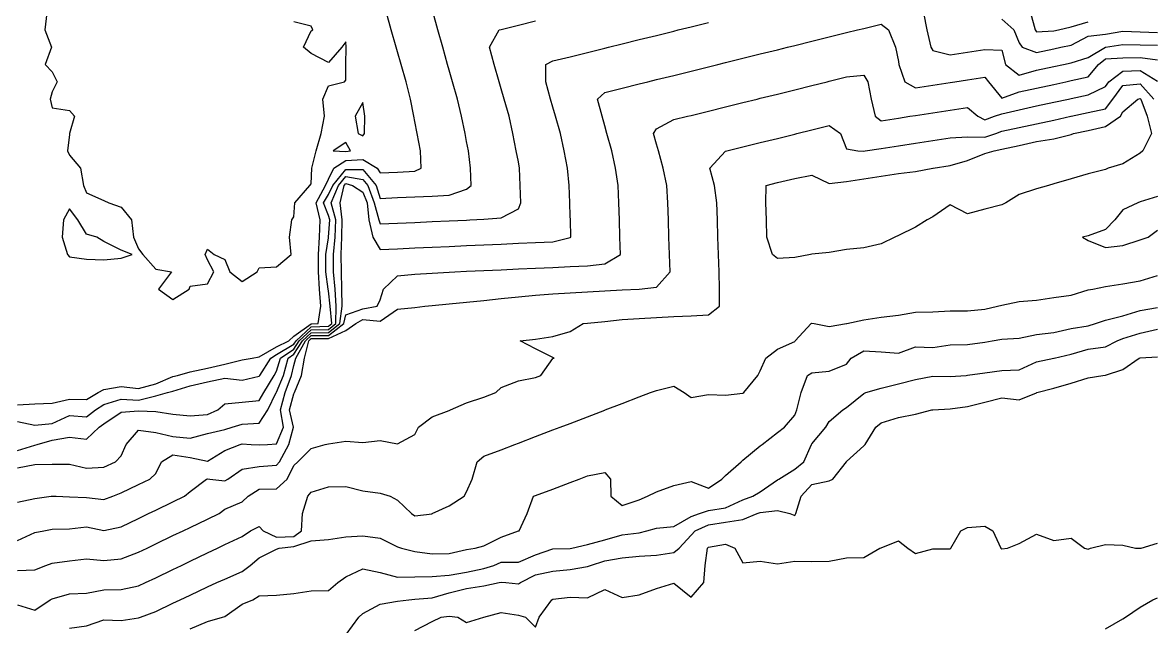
# Model space of a CAD drawing. Header units: metres. Extents: x 2681030 to 2681330, y 1246000 to 1246290.
# Drawn here: x 2681160.9 to 2681193.63, y 1246119.48 to 1246136.96 of the extents above; entities that cross this region are included whole.
import ezdxf

# ---------------------------------------------------------------- set-up
doc = ezdxf.new("R2010")
doc.units = ezdxf.units.M
doc.layers.add('BASIS_HOEHENLINIEN', color=8, linetype='Continuous')

msp = doc.modelspace()

# ---------------------------------------------------------------- linework, layer by layer
at = {"layer": 'BASIS_HOEHENLINIEN'}
for points, elevation in [([(2681160.75, 1246125.898), (2681161.25, 1246125.927), (2681161.75, 1246125.946), (2681162.25, 1246126.061), (2681162.75, 1246126.055), (2681163.088, 1246126.25), (2681163.25, 1246126.345), (2681163.75, 1246126.426), (2681164.25, 1246126.374), (2681164.75, 1246126.501), (2681165.25, 1246126.715), (2681165.377, 1246126.75), (2681165.75, 1246126.854), (2681166.25, 1246126.961), (2681166.75, 1246127.071), (2681167.25, 1246127.203), (2681167.538, 1246127.25), (2681167.75, 1246127.29), (2681168.25, 1246127.58), (2681168.601, 1246127.75), (2681168.75, 1246127.881), (2681169.25, 1246128.243), (2681169.455, 1246128.25), (2681169.531, 1246128.75), (2681169.494, 1246129.25), (2681169.459, 1246129.75), (2681169.46, 1246130.25), (2681169.488, 1246130.75), (2681169.514, 1246131.25), (2681169.393, 1246131.75), (2681169.662, 1246132.25), (2681169.75, 1246132.435), (2681169.903, 1246132.75), (2681170.25, 1246132.97), (2681170.75, 1246133.002), (2681171.163, 1246132.75), (2681171.25, 1246132.614), (2681171.75, 1246132.636), (2681172.25, 1246132.659), (2681172.433, 1246132.75), (2681172.417, 1246133.25), (2681172.319, 1246133.75), (2681172.25, 1246134.102), (2681172.221, 1246134.25), (2681172.123, 1246134.75), (2681172.002, 1246135.25), (2681171.856, 1246135.75), (2681171.75, 1246136.116), (2681171.711, 1246136.25), (2681171.569, 1246136.75), (2681171.429, 1246137.25)], 430), ([(2681160.75, 1246125.415), (2681161.25, 1246125.312), (2681161.75, 1246125.36), (2681162.25, 1246125.593), (2681162.75, 1246125.552), (2681163.004, 1246125.75), (2681163.25, 1246125.905), (2681163.75, 1246126.063), (2681164.25, 1246126.037), (2681164.75, 1246126.16), (2681165.088, 1246126.25), (2681165.25, 1246126.292), (2681165.75, 1246126.443), (2681166.25, 1246126.562), (2681166.75, 1246126.665), (2681167.25, 1246126.611), (2681167.75, 1246126.731), (2681167.761, 1246126.75), (2681168.081, 1246127.25), (2681168.25, 1246127.357), (2681168.75, 1246127.652), (2681168.812, 1246127.75), (2681169.25, 1246128.157), (2681169.75, 1246128.172), (2681169.852, 1246128.25), (2681169.798, 1246128.75), (2681169.75, 1246129.198), (2681169.742, 1246129.25), (2681169.675, 1246129.75), (2681169.68, 1246130.25), (2681169.75, 1246130.731), (2681169.752, 1246130.75), (2681169.791, 1246131.25), (2681169.75, 1246131.376), (2681169.604, 1246131.75), (2681169.75, 1246131.985), (2681169.879, 1246132.25), (2681170.25, 1246132.715), (2681170.75, 1246132.713), (2681171.13, 1246132.25), (2681171.25, 1246131.874), (2681171.75, 1246131.896), (2681172.25, 1246131.919), (2681172.75, 1246131.941), (2681173.25, 1246131.964), (2681173.75, 1246132.137), (2681173.883, 1246132.25), (2681173.866, 1246132.75), (2681173.803, 1246133.25), (2681173.75, 1246133.521), (2681173.705, 1246133.75), (2681173.607, 1246134.25), (2681173.491, 1246134.75), (2681173.346, 1246135.25), (2681173.25, 1246135.581), (2681173.201, 1246135.75), (2681173.06, 1246136.25), (2681172.92, 1246136.75), (2681172.782, 1246137.25)], 430.5), ([(2681161.594, 1246137.25), (2681161.544, 1246136.75), (2681161.729, 1246136.25), (2681161.552, 1246135.75), (2681161.75, 1246135.541), (2681161.895, 1246135.25), (2681161.75, 1246134.955), (2681161.698, 1246134.75), (2681161.75, 1246134.493), (2681162.25, 1246134.414), (2681162.399, 1246134.25), (2681162.252, 1246133.75), (2681162.25, 1246133.726), (2681162.199, 1246133.25), (2681162.25, 1246133.128), (2681162.568, 1246132.75), (2681162.657, 1246132.25), (2681162.75, 1246132.03), (2681163.25, 1246131.81), (2681163.395, 1246131.75), (2681163.75, 1246131.624), (2681164.05, 1246131.25), (2681164.11, 1246130.75), (2681164.25, 1246130.413), (2681164.373, 1246130.25), (2681164.75, 1246129.821), (2681165.203, 1246129.75), (2681164.834, 1246129.25), (2681165.25, 1246128.95)], 429.5), ([(2681186.974, 1246137.25), (2681187.078, 1246136.75), (2681187.19, 1246136.25), (2681187.25, 1246136.158), (2681187.75, 1246136.031), (2681188.25, 1246136.108), (2681188.75, 1246136.184), (2681189.25, 1246136.167), (2681189.357, 1246135.75), (2681189.75, 1246135.439), (2681190.25, 1246135.581), (2681190.75, 1246135.69), (2681191.028, 1246135.75), (2681191.25, 1246135.798), (2681191.75, 1246135.953), (2681192.244, 1246136.25), (2681192.25, 1246136.252), (2681192.75, 1246136.331), (2681193.25, 1246136.324), (2681193.75, 1246136.305)], 431.5), ([(2681189.25, 1246137.062), (2681189.596, 1246136.75), (2681189.75, 1246136.375), (2681189.831, 1246136.25), (2681190.25, 1246136.096), (2681190.75, 1246136.205), (2681190.955, 1246136.25), (2681191.25, 1246136.314), (2681191.75, 1246136.568), (2681192.25, 1246136.629), (2681192.75, 1246136.718), (2681193.25, 1246136.7), (2681193.75, 1246136.681)], 431), ([(2681190.079, 1246137.25), (2681190.207, 1246136.75), (2681190.25, 1246136.7), (2681190.75, 1246136.721), (2681190.883, 1246136.75), (2681191.25, 1246136.839), (2681191.75, 1246136.982)], 430.5), ([(2681160.75, 1246124.577), (2681161.25, 1246124.728), (2681161.314, 1246124.75), (2681161.75, 1246124.874), (2681162.25, 1246124.959), (2681162.75, 1246124.903), (2681163.116, 1246125.25), (2681163.25, 1246125.349), (2681163.75, 1246125.683), (2681164.25, 1246125.72), (2681164.75, 1246125.704), (2681165.25, 1246125.629), (2681165.75, 1246125.583), (2681166.25, 1246125.617), (2681166.549, 1246125.75), (2681166.75, 1246125.927), (2681167.25, 1246125.972), (2681167.75, 1246126.02), (2681167.876, 1246126.25), (2681168.178, 1246126.75), (2681168.25, 1246126.874), (2681168.363, 1246127.25), (2681168.75, 1246127.507), (2681168.905, 1246127.75), (2681169.25, 1246128.071), (2681169.75, 1246128.083), (2681169.966, 1246128.25), (2681169.975, 1246128.75), (2681169.942, 1246129.25), (2681169.899, 1246129.75), (2681169.901, 1246130.25), (2681169.944, 1246130.75), (2681169.968, 1246131.25), (2681169.83, 1246131.75), (2681170.043, 1246132.25), (2681170.25, 1246132.51), (2681170.75, 1246132.424), (2681170.893, 1246132.25), (2681171.079, 1246131.75), (2681171.206, 1246131.25), (2681171.25, 1246131.133), (2681171.75, 1246131.156), (2681172.25, 1246131.178), (2681172.75, 1246131.201), (2681173.25, 1246131.223), (2681173.75, 1246131.246), (2681173.842, 1246131.25), (2681174.25, 1246131.268), (2681174.75, 1246131.311), (2681175.25, 1246131.57), (2681175.318, 1246131.75), (2681175.302, 1246132.25), (2681175.285, 1246132.75), (2681175.25, 1246132.931), (2681175.189, 1246133.25), (2681175.091, 1246133.75), (2681174.981, 1246134.25), (2681174.836, 1246134.75), (2681174.75, 1246135.046), (2681174.691, 1246135.25), (2681174.551, 1246135.75), (2681174.411, 1246136.25), (2681174.693, 1246136.75), (2681174.75, 1246136.764), (2681175.25, 1246136.888), (2681175.75, 1246137.011)], 431), ([(2681160.75, 1246124.07), (2681161.25, 1246124.167), (2681161.75, 1246124.183), (2681162.25, 1246124.178), (2681162.75, 1246124.062), (2681163.25, 1246124.089), (2681163.585, 1246124.25), (2681163.75, 1246124.42), (2681163.898, 1246124.75), (2681164.25, 1246125.167), (2681164.75, 1246125.092), (2681165.25, 1246124.982), (2681165.75, 1246124.93), (2681166.25, 1246125.066), (2681166.75, 1246125.185), (2681166.968, 1246125.25), (2681167.25, 1246125.337), (2681167.75, 1246125.362), (2681168.001, 1246125.75), (2681168.239, 1246126.25), (2681168.25, 1246126.268), (2681168.445, 1246126.75), (2681168.581, 1246127.25), (2681168.75, 1246127.362), (2681168.997, 1246127.75), (2681169.25, 1246127.986), (2681169.75, 1246127.994), (2681170.081, 1246128.25), (2681170.152, 1246128.75), (2681170.14, 1246129.25), (2681170.125, 1246129.75), (2681170.124, 1246130.25), (2681170.136, 1246130.75), (2681170.145, 1246131.25), (2681170.092, 1246131.75), (2681170.206, 1246132.25), (2681170.25, 1246132.304), (2681170.45, 1246132.25), (2681170.75, 1246132.052), (2681170.874, 1246131.75), (2681170.923, 1246131.25), (2681171.033, 1246130.75), (2681171.25, 1246130.393), (2681171.75, 1246130.416), (2681172.25, 1246130.438), (2681172.75, 1246130.461), (2681173.25, 1246130.483), (2681173.75, 1246130.506), (2681174.25, 1246130.528), (2681174.75, 1246130.551), (2681175.25, 1246130.573), (2681175.75, 1246130.596), (2681176.25, 1246130.618), (2681176.75, 1246130.737), (2681176.77, 1246130.75), (2681176.754, 1246131.25), (2681176.75, 1246131.358), (2681176.737, 1246131.75), (2681176.721, 1246132.25), (2681176.673, 1246132.75), (2681176.575, 1246133.25), (2681176.47, 1246133.75), (2681176.325, 1246134.25), (2681176.25, 1246134.513), (2681176.182, 1246134.75), (2681176.042, 1246135.25), (2681176.043, 1246135.75), (2681176.25, 1246135.852), (2681176.75, 1246135.976), (2681177.25, 1246136.1), (2681177.75, 1246136.223), (2681177.858, 1246136.25), (2681178.25, 1246136.347), (2681178.75, 1246136.471), (2681179.25, 1246136.594), (2681179.75, 1246136.718), (2681179.88, 1246136.75), (2681180.25, 1246136.842), (2681180.75, 1246136.965)], 431.5), ([(2681160.75, 1246123.079), (2681161.25, 1246123.183), (2681161.722, 1246123.25), (2681161.75, 1246123.254), (2681161.864, 1246123.25), (2681162.25, 1246123.237), (2681162.75, 1246123.212), (2681163.25, 1246123.155), (2681163.505, 1246123.25), (2681163.75, 1246123.35), (2681164.25, 1246123.59), (2681164.584, 1246123.75), (2681164.75, 1246123.905), (2681164.921, 1246124.25), (2681165.25, 1246124.446), (2681165.75, 1246124.369), (2681166.25, 1246124.27), (2681166.75, 1246124.579), (2681167.199, 1246124.75), (2681167.25, 1246124.765), (2681167.512, 1246124.75), (2681167.75, 1246124.735), (2681167.985, 1246124.75), (2681168.25, 1246124.768), (2681168.453, 1246125.25), (2681168.36, 1246125.75), (2681168.5, 1246126.25), (2681168.681, 1246126.75), (2681168.75, 1246127.033), (2681168.806, 1246127.25), (2681169.089, 1246127.75), (2681169.25, 1246127.9), (2681169.75, 1246127.905), (2681170.196, 1246128.25), (2681170.25, 1246128.506), (2681170.75, 1246128.677), (2681171.158, 1246128.75), (2681171.25, 1246128.935), (2681171.343, 1246129.25), (2681171.75, 1246129.631), (2681172.25, 1246129.681), (2681172.75, 1246129.713), (2681173.25, 1246129.742), (2681173.407, 1246129.75), (2681173.75, 1246129.765), (2681174.25, 1246129.788), (2681174.75, 1246129.81), (2681175.25, 1246129.833), (2681175.75, 1246129.855), (2681176.25, 1246129.878), (2681176.75, 1246129.9), (2681177.25, 1246129.923), (2681177.75, 1246129.976), (2681178.205, 1246130.25), (2681178.189, 1246130.75), (2681178.173, 1246131.25), (2681178.156, 1246131.75), (2681178.14, 1246132.25), (2681178.059, 1246132.75), (2681177.957, 1246133.25), (2681177.815, 1246133.75), (2681177.75, 1246133.979), (2681177.673, 1246134.25), (2681177.542, 1246134.75), (2681177.75, 1246134.941), (2681178.25, 1246135.065), (2681178.75, 1246135.188), (2681179, 1246135.25), (2681179.25, 1246135.312), (2681179.75, 1246135.435), (2681180.25, 1246135.559), (2681180.75, 1246135.683), (2681181.022, 1246135.75), (2681181.25, 1246135.806), (2681181.75, 1246135.93), (2681182.25, 1246136.054), (2681182.75, 1246136.177), (2681183.044, 1246136.25), (2681183.25, 1246136.301), (2681183.75, 1246136.425), (2681184.25, 1246136.548), (2681184.75, 1246136.672), (2681185.066, 1246136.75), (2681185.25, 1246136.795), (2681185.75, 1246136.919), (2681185.963, 1246136.75), (2681186.168, 1246136.25), (2681186.25, 1246135.84), (2681186.269, 1246135.75), (2681186.435, 1246135.25), (2681186.75, 1246135.077), (2681187.25, 1246135.153), (2681187.75, 1246135.23), (2681187.881, 1246135.25), (2681188.25, 1246135.306), (2681188.75, 1246135.383), (2681188.862, 1246135.25), (2681189.25, 1246134.771), (2681189.75, 1246134.956), (2681190.25, 1246135.065), (2681190.75, 1246135.174), (2681191.1, 1246135.25), (2681191.25, 1246135.283), (2681191.75, 1246135.391), (2681192.046, 1246135.75), (2681192.25, 1246135.912), (2681192.75, 1246135.94), (2681193.25, 1246135.949), (2681193.75, 1246135.889)], 432), ([(2681165.25, 1246128.95), (2681165.718, 1246129.25), (2681165.75, 1246129.331), (2681166.25, 1246129.405), (2681166.436, 1246129.75), (2681166.25, 1246130.095), (2681166.178, 1246130.25), (2681166.25, 1246130.4), (2681166.444, 1246130.25), (2681166.75, 1246130.102), (2681166.894, 1246129.75), (2681167.25, 1246129.469), (2681167.691, 1246129.75), (2681167.75, 1246129.864), (2681168.25, 1246129.89), (2681168.673, 1246130.25), (2681168.624, 1246130.75), (2681168.692, 1246131.25), (2681168.75, 1246131.337), (2681168.778, 1246131.75), (2681169.208, 1246132.25), (2681169.25, 1246132.293), (2681169.271, 1246132.75), (2681169.397, 1246133.25), (2681169.545, 1246133.75), (2681169.634, 1246134.25), (2681169.592, 1246134.75), (2681169.75, 1246135.137), (2681170.212, 1246135.25), (2681170.25, 1246135.293), (2681170.259, 1246135.75), (2681170.266, 1246136.25), (2681170.25, 1246136.404), (2681170.137, 1246136.25), (2681169.75, 1246135.81), (2681169.25, 1246136.07), (2681169.027, 1246136.25), (2681169.25, 1246136.725), (2681169.3, 1246136.75), (2681169.25, 1246136.864), (2681168.75, 1246136.987)], 429.5), ([(2681160.75, 1246121.967), (2681161.25, 1246122.2), (2681161.509, 1246122.25), (2681161.75, 1246122.297), (2681162.25, 1246122.308), (2681162.75, 1246122.362), (2681163.25, 1246122.262), (2681163.75, 1246122.37), (2681164.25, 1246122.61), (2681164.541, 1246122.75), (2681164.75, 1246122.85), (2681165.25, 1246123.09), (2681165.584, 1246123.25), (2681165.75, 1246123.392), (2681166.22, 1246123.75), (2681166.25, 1246123.757), (2681166.315, 1246123.75), (2681166.75, 1246123.699), (2681166.842, 1246123.75), (2681167.25, 1246124.032), (2681167.75, 1246124.11), (2681168.25, 1246124.15), (2681168.33, 1246124.25), (2681168.609, 1246124.75), (2681168.74, 1246125.25), (2681168.626, 1246125.75), (2681168.75, 1246126.218), (2681168.767, 1246126.25), (2681168.973, 1246126.75), (2681169.056, 1246127.25), (2681169.181, 1246127.75), (2681169.25, 1246127.814), (2681169.75, 1246127.816), (2681170.25, 1246128.048), (2681170.542, 1246128.25), (2681170.75, 1246128.367), (2681171.25, 1246128.321), (2681171.75, 1246128.67), (2681172.25, 1246128.72), (2681172.545, 1246128.75), (2681172.75, 1246128.771), (2681173.25, 1246128.821), (2681173.75, 1246128.871), (2681174.25, 1246128.921), (2681174.75, 1246128.972), (2681175.25, 1246129.022), (2681175.75, 1246129.072), (2681176.25, 1246129.109), (2681176.75, 1246129.142), (2681177.25, 1246129.172), (2681177.75, 1246129.2), (2681178.25, 1246129.226), (2681178.749, 1246129.25), (2681178.75, 1246129.25), (2681179.25, 1246129.3), (2681179.641, 1246129.75), (2681179.625, 1246130.25), (2681179.608, 1246130.75), (2681179.592, 1246131.25), (2681179.575, 1246131.75), (2681179.543, 1246132.25), (2681179.443, 1246132.75), (2681179.305, 1246133.25), (2681179.25, 1246133.444), (2681179.164, 1246133.75), (2681179.25, 1246133.885), (2681179.75, 1246134.153), (2681180.142, 1246134.25), (2681180.25, 1246134.277), (2681180.75, 1246134.4), (2681181.25, 1246134.524), (2681181.75, 1246134.648), (2681182.165, 1246134.75), (2681182.25, 1246134.771), (2681182.75, 1246134.895), (2681183.25, 1246135.018), (2681183.75, 1246135.142), (2681184.186, 1246135.25), (2681184.25, 1246135.266), (2681184.75, 1246135.389), (2681185.25, 1246135.444), (2681185.366, 1246135.25), (2681185.465, 1246134.75), (2681185.581, 1246134.25), (2681185.75, 1246134.123), (2681186.25, 1246134.199), (2681186.583, 1246134.25), (2681186.75, 1246134.276), (2681187.25, 1246134.352), (2681187.75, 1246134.429), (2681188.25, 1246134.505), (2681188.553, 1246134.25), (2681188.75, 1246134.144), (2681189.034, 1246134.25), (2681189.25, 1246134.32), (2681189.75, 1246134.44), (2681190.25, 1246134.549), (2681190.75, 1246134.658), (2681191.172, 1246134.75), (2681191.25, 1246134.767), (2681191.75, 1246134.876), (2681192.25, 1246135.109), (2681192.341, 1246135.25), (2681192.75, 1246135.554), (2681193.25, 1246135.573), (2681193.75, 1246135.271)], 432.5), ([(2681160.75, 1246121.098), (2681161.25, 1246121.117), (2681161.569, 1246121.25), (2681161.75, 1246121.313), (2681162.25, 1246121.378), (2681162.75, 1246121.443), (2681163.25, 1246121.388), (2681163.75, 1246121.442), (2681164.25, 1246121.631), (2681164.498, 1246121.75), (2681164.75, 1246121.871), (2681165.25, 1246122.111), (2681165.541, 1246122.25), (2681165.75, 1246122.35), (2681166.25, 1246122.59), (2681166.583, 1246122.75), (2681166.75, 1246122.881), (2681167.25, 1246123.086), (2681167.431, 1246123.25), (2681167.75, 1246123.458), (2681168.25, 1246123.468), (2681168.559, 1246123.75), (2681168.75, 1246124.143), (2681168.862, 1246124.25), (2681169.25, 1246124.636), (2681169.657, 1246124.75), (2681169.75, 1246124.768), (2681170.25, 1246124.841), (2681170.75, 1246124.81), (2681171.25, 1246124.867), (2681171.75, 1246124.765), (2681172.25, 1246125.036), (2681172.363, 1246125.25), (2681172.75, 1246125.547), (2681173.25, 1246125.737), (2681173.285, 1246125.75), (2681173.75, 1246125.958), (2681174.25, 1246126.119), (2681174.594, 1246126.25), (2681174.75, 1246126.4), (2681175.25, 1246126.595), (2681175.75, 1246126.692), (2681175.902, 1246126.75), (2681176.25, 1246127.243), (2681176.284, 1246127.25), (2681176.25, 1246127.267), (2681175.75, 1246127.522), (2681175.303, 1246127.75), (2681175.75, 1246127.796), (2681176.25, 1246127.876), (2681176.75, 1246128.023), (2681177.124, 1246128.25), (2681177.25, 1246128.263), (2681177.75, 1246128.313), (2681178.25, 1246128.363), (2681178.75, 1246128.396), (2681179.25, 1246128.425), (2681179.75, 1246128.451), (2681180.25, 1246128.476), (2681180.75, 1246128.504), (2681181.073, 1246128.75), (2681181.076, 1246129.25), (2681181.06, 1246129.75), (2681181.044, 1246130.25), (2681181.027, 1246130.75), (2681181.011, 1246131.25), (2681180.995, 1246131.75), (2681180.929, 1246132.25), (2681180.795, 1246132.75), (2681181.25, 1246133.24), (2681181.285, 1246133.25), (2681181.75, 1246133.365), (2681182.25, 1246133.489), (2681182.75, 1246133.612), (2681183.25, 1246133.736), (2681183.307, 1246133.75), (2681183.75, 1246133.86), (2681184.25, 1246133.983), (2681184.579, 1246133.75), (2681184.75, 1246133.309), (2681185.078, 1246133.25), (2681185.25, 1246133.245), (2681185.285, 1246133.25), (2681185.75, 1246133.321), (2681186.25, 1246133.398), (2681186.75, 1246133.474), (2681187.25, 1246133.551), (2681187.75, 1246133.627), (2681188.25, 1246133.656), (2681188.75, 1246133.649), (2681189.069, 1246133.75), (2681189.25, 1246133.816), (2681189.75, 1246133.925), (2681190.25, 1246134.033), (2681190.75, 1246134.142), (2681191.245, 1246134.25), (2681191.25, 1246134.251), (2681191.75, 1246134.36), (2681192.25, 1246134.469), (2681192.461, 1246134.75), (2681192.75, 1246135.144), (2681193.25, 1246135.191), (2681193.647, 1246134.75)], 433), ([(2681183.71, 1246130.25), (2681183.25, 1246130.167), (2681182.75, 1246130.129), (2681182.611, 1246130.25), (2681182.446, 1246130.75), (2681182.43, 1246131.25), (2681182.411, 1246131.75), (2681182.427, 1246132.25), (2681182.75, 1246132.33), (2681183.25, 1246132.454), (2681183.75, 1246132.549), (2681184.25, 1246132.306), (2681184.75, 1246132.367), (2681185.25, 1246132.443), (2681185.75, 1246132.52), (2681186.25, 1246132.596), (2681186.75, 1246132.649), (2681187.25, 1246132.748), (2681187.255, 1246132.75), (2681187.75, 1246132.826), (2681188.25, 1246132.966), (2681188.75, 1246133.169), (2681189.02, 1246133.25), (2681189.25, 1246133.3), (2681189.75, 1246133.409), (2681190.25, 1246133.518), (2681190.75, 1246133.598), (2681191.25, 1246133.721), (2681191.317, 1246133.75), (2681191.75, 1246133.844), (2681192.25, 1246133.953), (2681192.683, 1246134.25), (2681192.75, 1246134.38), (2681193.18, 1246134.75), (2681193.25, 1246134.768), (2681193.266, 1246134.75), (2681193.453, 1246134.25), (2681193.58, 1246133.75), (2681193.329, 1246133.25), (2681193.25, 1246133.185), (2681192.75, 1246132.878), (2681192.323, 1246132.75), (2681192.25, 1246132.712), (2681191.75, 1246132.582), (2681191.25, 1246132.438), (2681190.75, 1246132.293), (2681190.602, 1246132.25), (2681190.25, 1246132.148), (2681189.75, 1246131.982), (2681189.359, 1246131.75), (2681189.25, 1246131.684), (2681188.75, 1246131.56), (2681188.25, 1246131.428), (2681187.75, 1246131.691), (2681187.25, 1246131.339), (2681187.087, 1246131.25), (2681186.75, 1246131.039), (2681186.25, 1246130.799), (2681186.149, 1246130.75), (2681185.75, 1246130.559), (2681185.25, 1246130.446), (2681184.75, 1246130.397), (2681184.25, 1246130.306), (2681183.75, 1246130.257), (2681183.71, 1246130.25)], 433.5), ([(2681170.75, 1246133.686), (2681170.791, 1246133.75), (2681170.804, 1246134.25), (2681170.75, 1246134.647), (2681170.522, 1246134.25), (2681170.616, 1246133.75), (2681170.75, 1246133.686)], 429.5), ([(2681170.25, 1246133.236), (2681170.385, 1246133.25), (2681170.25, 1246133.489), (2681169.885, 1246133.25), (2681170.25, 1246133.236)], 429.5), ([(2681193.75, 1246131.924), (2681193.25, 1246131.775), (2681193.181, 1246131.75), (2681192.75, 1246131.542), (2681192.516, 1246131.25), (2681192.25, 1246130.977), (2681191.75, 1246130.788), (2681191.586, 1246130.75), (2681191.75, 1246130.652), (2681192.25, 1246130.456), (2681192.75, 1246130.506), (2681193.25, 1246130.677), (2681193.484, 1246130.75), (2681193.75, 1246130.951)], 433), ([(2681163.75, 1246130.14), (2681164.068, 1246130.25), (2681163.75, 1246130.374), (2681163.25, 1246130.63), (2681163.046, 1246130.75), (2681162.75, 1246130.841), (2681162.5, 1246131.25), (2681162.25, 1246131.567), (2681162.081, 1246131.25), (2681162.043, 1246130.75), (2681162.194, 1246130.25), (2681162.25, 1246130.18), (2681162.75, 1246130.11), (2681163.25, 1246130.097), (2681163.75, 1246130.14)], 429.5), ([(2681160.75, 1246120.111), (2681161.25, 1246119.951), (2681161.695, 1246120.25), (2681161.75, 1246120.285), (2681162.25, 1246120.427), (2681162.75, 1246120.448), (2681163.25, 1246120.538), (2681163.75, 1246120.549), (2681164.25, 1246120.653), (2681164.455, 1246120.75), (2681164.75, 1246120.891), (2681165.25, 1246121.131), (2681165.498, 1246121.25), (2681165.75, 1246121.371), (2681166.25, 1246121.611), (2681166.54, 1246121.75), (2681166.75, 1246121.851), (2681167.25, 1246122.082), (2681167.499, 1246122.25), (2681167.75, 1246122.375), (2681167.859, 1246122.25), (2681168.25, 1246122.062), (2681168.75, 1246122.09), (2681168.967, 1246122.25), (2681169.001, 1246122.75), (2681169.152, 1246123.25), (2681169.25, 1246123.369), (2681169.75, 1246123.521), (2681170.25, 1246123.53), (2681170.75, 1246123.406), (2681171.25, 1246123.338), (2681171.541, 1246123.25), (2681171.75, 1246123.136), (2681172.16, 1246122.75), (2681172.25, 1246122.685), (2681172.75, 1246122.746), (2681172.757, 1246122.75), (2681173.25, 1246122.971), (2681173.684, 1246123.25), (2681173.75, 1246123.382), (2681173.915, 1246123.75), (2681174.061, 1246124.25), (2681174.25, 1246124.41), (2681174.75, 1246124.597), (2681175.149, 1246124.75), (2681175.25, 1246124.788), (2681175.75, 1246124.979), (2681176.25, 1246125.17), (2681176.458, 1246125.25), (2681176.75, 1246125.361), (2681177.25, 1246125.552), (2681177.75, 1246125.744), (2681177.767, 1246125.75), (2681178.25, 1246125.934), (2681178.75, 1246126.126), (2681179.076, 1246126.25), (2681179.25, 1246126.316), (2681179.75, 1246126.442), (2681180.053, 1246126.25), (2681180.25, 1246126.113), (2681180.75, 1246126.193), (2681181.25, 1246126.18), (2681181.75, 1246126.232), (2681181.773, 1246126.25), (2681182.18, 1246126.75), (2681182.25, 1246126.882), (2681182.411, 1246127.25), (2681182.75, 1246127.509), (2681183.25, 1246127.735), (2681183.266, 1246127.75), (2681183.73, 1246128.25), (2681183.75, 1246128.262), (2681183.812, 1246128.25), (2681184.25, 1246128.166), (2681184.75, 1246128.248), (2681184.76, 1246128.25), (2681185.25, 1246128.358), (2681185.75, 1246128.435), (2681186.25, 1246128.497), (2681186.75, 1246128.584), (2681187.25, 1246128.588), (2681187.75, 1246128.617), (2681188.25, 1246128.617), (2681188.75, 1246128.67), (2681189.123, 1246128.75), (2681189.25, 1246128.784), (2681189.75, 1246128.888), (2681190.25, 1246128.925), (2681190.75, 1246129), (2681191.25, 1246129.077), (2681191.75, 1246129.226), (2681191.877, 1246129.25), (2681192.25, 1246129.321), (2681192.75, 1246129.403), (2681193.25, 1246129.484), (2681193.75, 1246129.646)], 433.5), ([(2681162.25, 1246119.431), (2681162.75, 1246119.503), (2681163.25, 1246119.678), (2681163.75, 1246119.656), (2681164.25, 1246119.728), (2681164.314, 1246119.75), (2681164.75, 1246119.912), (2681165.25, 1246120.152), (2681165.455, 1246120.25), (2681165.75, 1246120.392), (2681166.25, 1246120.632), (2681166.522, 1246120.75), (2681166.75, 1246120.854), (2681167.25, 1246121.068), (2681167.48, 1246121.25), (2681167.75, 1246121.464), (2681168.25, 1246121.721), (2681168.327, 1246121.75), (2681168.75, 1246121.793), (2681169.25, 1246121.963), (2681169.75, 1246121.996), (2681170.25, 1246122.078), (2681170.75, 1246122.102), (2681171.25, 1246122.036), (2681171.75, 1246121.785), (2681171.868, 1246121.75), (2681172.25, 1246121.656), (2681172.75, 1246121.582), (2681173.25, 1246121.595), (2681173.75, 1246121.706), (2681173.998, 1246121.75), (2681174.25, 1246121.812), (2681174.75, 1246122.068), (2681175.25, 1246122.246), (2681175.269, 1246122.25), (2681175.502, 1246122.75), (2681175.689, 1246123.25), (2681175.75, 1246123.275), (2681176.25, 1246123.458), (2681176.75, 1246123.649), (2681177.014, 1246123.75), (2681177.25, 1246123.84), (2681177.75, 1246123.943), (2681177.916, 1246123.75), (2681177.926, 1246123.25), (2681178.25, 1246122.982), (2681178.75, 1246123.149), (2681178.984, 1246123.25), (2681179.25, 1246123.383), (2681179.75, 1246123.564), (2681180.25, 1246123.674), (2681180.75, 1246123.484), (2681181.14, 1246123.75), (2681181.25, 1246123.847), (2681181.699, 1246124.25), (2681181.75, 1246124.297), (2681182.25, 1246124.709), (2681182.303, 1246124.75), (2681182.75, 1246125.093), (2681182.955, 1246125.25), (2681183.25, 1246125.598), (2681183.313, 1246125.75), (2681183.435, 1246126.25), (2681183.616, 1246126.75), (2681183.75, 1246126.821), (2681184.25, 1246126.874), (2681184.75, 1246127.072), (2681184.88, 1246127.25), (2681185.25, 1246127.458), (2681185.75, 1246127.427), (2681186.25, 1246127.398), (2681186.75, 1246127.578), (2681187.25, 1246127.561), (2681187.75, 1246127.634), (2681188.25, 1246127.641), (2681188.75, 1246127.712), (2681188.966, 1246127.75), (2681189.25, 1246127.803), (2681189.75, 1246127.828), (2681190.25, 1246127.936), (2681190.75, 1246127.995), (2681191.25, 1246128.106), (2681191.75, 1246128.18), (2681191.956, 1246128.25), (2681192.25, 1246128.346), (2681192.75, 1246128.472), (2681193.25, 1246128.628), (2681193.75, 1246128.719)], 434), ([(2681165.75, 1246119.412), (2681166.25, 1246119.623), (2681166.68, 1246119.75), (2681166.75, 1246119.771), (2681167.25, 1246120.126), (2681167.563, 1246120.25), (2681167.75, 1246120.365), (2681168.25, 1246120.391), (2681168.75, 1246120.431), (2681169.25, 1246120.517), (2681169.75, 1246120.525), (2681170.023, 1246120.75), (2681170.25, 1246120.917), (2681170.75, 1246121.149), (2681171.25, 1246121.043), (2681171.75, 1246120.905), (2681172.25, 1246120.916), (2681172.75, 1246120.927), (2681173.25, 1246120.964), (2681173.75, 1246121.056), (2681174.25, 1246121.155), (2681174.54, 1246121.25), (2681174.75, 1246121.341), (2681175.25, 1246121.343), (2681175.75, 1246121.559), (2681176.25, 1246121.733), (2681176.75, 1246121.741), (2681176.798, 1246121.75), (2681177.25, 1246121.859), (2681177.75, 1246121.986), (2681178.25, 1246122.132), (2681178.75, 1246122.195), (2681178.97, 1246122.25), (2681179.25, 1246122.329), (2681179.75, 1246122.376), (2681180.25, 1246122.667), (2681180.49, 1246122.75), (2681180.75, 1246122.841), (2681181.25, 1246122.912), (2681181.75, 1246123.145), (2681182.038, 1246123.25), (2681182.25, 1246123.377), (2681182.75, 1246123.727), (2681182.786, 1246123.75), (2681183.25, 1246124.033), (2681183.517, 1246124.25), (2681183.738, 1246124.75), (2681183.75, 1246124.764), (2681184.147, 1246125.25), (2681184.25, 1246125.414), (2681184.639, 1246125.75), (2681184.75, 1246125.825), (2681185.25, 1246126.229), (2681185.312, 1246126.25), (2681185.75, 1246126.377), (2681186.25, 1246126.501), (2681186.75, 1246126.629), (2681187.25, 1246126.731), (2681187.75, 1246126.719), (2681188.218, 1246126.75), (2681188.25, 1246126.752), (2681188.75, 1246126.824), (2681189.25, 1246126.888), (2681189.75, 1246126.908), (2681190.25, 1246127.139), (2681190.75, 1246127.248), (2681190.757, 1246127.25), (2681191.25, 1246127.367), (2681191.75, 1246127.513), (2681192.25, 1246127.573), (2681192.585, 1246127.75), (2681192.75, 1246127.82), (2681193.25, 1246127.969), (2681193.75, 1246128.089)], 434.5), ([(2681170.266, 1246119.25), (2681170.634, 1246119.75), (2681170.75, 1246119.855), (2681171.25, 1246120.13), (2681171.75, 1246120.211), (2681172.074, 1246120.25), (2681172.25, 1246120.271), (2681172.75, 1246120.314), (2681173.25, 1246120.458), (2681173.75, 1246120.58), (2681174.25, 1246120.653), (2681174.693, 1246120.75), (2681174.75, 1246120.762), (2681174.889, 1246120.75), (2681175.25, 1246120.714), (2681175.307, 1246120.75), (2681175.75, 1246120.979), (2681176.25, 1246121.081), (2681176.75, 1246121.13), (2681177.25, 1246121.218), (2681177.34, 1246121.25), (2681177.75, 1246121.385), (2681178.25, 1246121.471), (2681178.75, 1246121.516), (2681179.25, 1246121.547), (2681179.75, 1246121.625), (2681179.909, 1246121.75), (2681180.25, 1246122.123), (2681180.372, 1246122.25), (2681180.75, 1246122.426), (2681181.25, 1246122.499), (2681181.75, 1246122.581), (2681182.165, 1246122.75), (2681182.25, 1246122.785), (2681182.75, 1246122.843), (2681183.106, 1246122.75), (2681183.25, 1246122.692), (2681183.284, 1246122.75), (2681183.437, 1246123.25), (2681183.75, 1246123.593), (2681184.25, 1246123.701), (2681184.35, 1246123.75), (2681184.748, 1246124.25), (2681184.75, 1246124.253), (2681185.25, 1246124.714), (2681185.287, 1246124.75), (2681185.597, 1246125.25), (2681185.75, 1246125.379), (2681186.25, 1246125.535), (2681186.75, 1246125.632), (2681187.222, 1246125.75), (2681187.25, 1246125.756), (2681187.75, 1246125.785), (2681188.25, 1246125.846), (2681188.75, 1246125.979), (2681189.25, 1246126.099), (2681189.75, 1246126.046), (2681190.25, 1246126.246), (2681190.26, 1246126.25), (2681190.75, 1246126.378), (2681191.25, 1246126.523), (2681191.75, 1246126.683), (2681192.169, 1246126.75), (2681192.25, 1246126.757), (2681192.75, 1246126.918), (2681193.221, 1246127.25), (2681193.25, 1246127.262), (2681193.75, 1246127.284)], 435), ([(2681172.25, 1246119.368), (2681172.75, 1246119.622), (2681173.011, 1246119.75), (2681173.25, 1246119.777), (2681173.5, 1246119.75), (2681173.75, 1246119.6), (2681174.245, 1246119.75), (2681174.25, 1246119.75), (2681174.75, 1246119.882), (2681175.25, 1246119.804), (2681175.458, 1246119.75), (2681175.75, 1246119.459), (2681175.847, 1246119.75), (2681176.214, 1246120.25), (2681176.25, 1246120.269), (2681176.75, 1246120.329), (2681177.25, 1246120.311), (2681177.75, 1246120.552), (2681178.25, 1246120.319), (2681178.75, 1246120.393), (2681179.25, 1246120.585), (2681179.75, 1246120.735), (2681180.25, 1246120.332), (2681180.616, 1246120.75), (2681180.657, 1246121.25), (2681180.721, 1246121.75), (2681180.75, 1246121.78), (2681181.25, 1246121.864), (2681181.518, 1246121.75), (2681181.75, 1246121.324), (2681182.25, 1246121.372), (2681182.75, 1246121.298), (2681183.25, 1246121.376), (2681183.75, 1246121.359), (2681184.25, 1246121.371), (2681184.75, 1246121.468), (2681185.25, 1246121.475), (2681185.712, 1246121.75), (2681185.75, 1246121.762), (2681186.25, 1246121.962), (2681186.523, 1246121.75), (2681186.75, 1246121.598), (2681187.25, 1246121.731), (2681187.75, 1246121.733), (2681187.765, 1246121.75), (2681188.058, 1246122.25), (2681188.25, 1246122.35), (2681188.75, 1246122.381), (2681188.99, 1246122.25), (2681189.222, 1246121.75), (2681189.25, 1246121.728), (2681189.407, 1246121.75), (2681189.75, 1246121.888), (2681190.25, 1246122.153), (2681190.75, 1246121.971), (2681191.25, 1246122.042), (2681191.643, 1246121.75), (2681191.75, 1246121.718), (2681191.815, 1246121.75), (2681192.25, 1246121.851), (2681192.75, 1246121.835), (2681193.12, 1246121.75), (2681193.25, 1246121.744), (2681193.28, 1246121.75), (2681193.75, 1246121.892)], 435.5), ([(2681192.25, 1246119.411), (2681192.75, 1246119.705), (2681192.828, 1246119.75), (2681193.25, 1246120.037), (2681193.621, 1246120.25), (2681193.75, 1246120.315)], 436)]:
    msp.add_lwpolyline(points, dxfattribs=dict(at, elevation=elevation))

doc.saveas('drawing.dxf')
